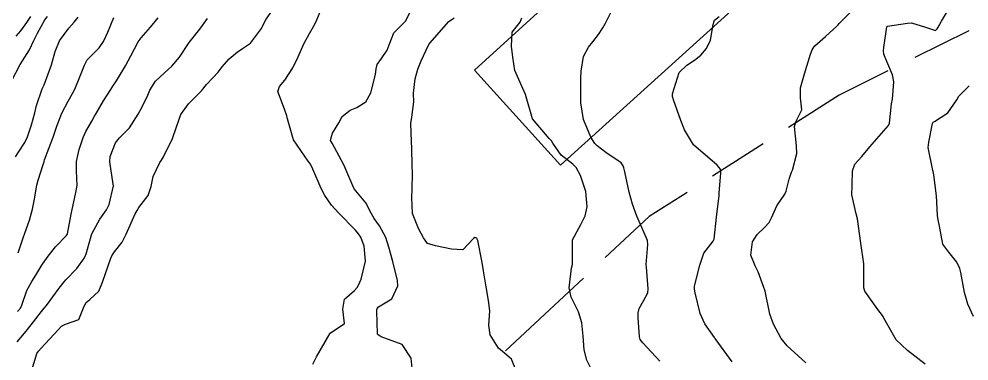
# Model space of a CAD drawing. Header units: metres. Extents: x 298520 to 308411, y 7433745 to 7450750.
# Drawn here: x 300308.3 to 300387.3, y 7448755.3 to 7448783.7 of the extents above; entities that cross this region are included whole.
import ezdxf

# ---------------------------------------------------------------- set-up
doc = ezdxf.new("R2010")
doc.units = ezdxf.units.M
doc.header["$LTSCALE"] = 10
doc.linetypes.add('DASHED', pattern=[0.75, 0.5, -0.25])
for name, color, linetype in [('Curvas de Nivel 1m', 11, 'Continuous'), ('Curvas de Nivel 5m', 15, 'Continuous'), ('Edificações', 30, 'Continuous'), ('Vias Secundárias', 230, 'DASHED')]:
    doc.layers.add(name, color=color, linetype=linetype)

msp = doc.modelspace()

# ---------------------------------------------------------------- linework, layer by layer
at = {"layer": 'Curvas de Nivel 1m', "flags": 128}
for points, elevation in [([(300309.44, 7448754.631), (300309.829, 7448755.913), (300309.964, 7448756.123), (300310.178, 7448756.373), (300311.593, 7448757.889), (300311.889, 7448758.193), (300312.2, 7448758.373), (300313.331, 7448758.744), (300313.762, 7448759.865), (300313.919, 7448760.17), (300314.228, 7448760.418), (300314.989, 7448761.099), (300315.295, 7448761.849), (300315.532, 7448762.566), (300315.983, 7448763.843), (300316.063, 7448764.045), (300316.271, 7448764.361), (300316.934, 7448765.18), (300317.254, 7448765.826), (300318.013, 7448767.517), (300318.163, 7448767.812), (300318.315, 7448768.048), (300319.067, 7448769.061), (300319.342, 7448769.8), (300319.51, 7448770.634), (300320.039, 7448771.793), (300320.177, 7448771.98), (300320.368, 7448772.262), (300321.111, 7448773.779), (300321.43, 7448774.742), (300321.8, 7448775.769), (300322.422, 7448776.659), (300322.976, 7448777.206), (300323.499, 7448777.749), (300323.923, 7448778.26), (300324.444, 7448778.833), (300324.899, 7448779.285), (300325.239, 7448779.732), (300325.798, 7448780.392), (300326.471, 7448780.958), (300326.932, 7448781.257), (300327.595, 7448781.703), (300328.495, 7448782.933), (300328.734, 7448783.454), (300328.882, 7448783.686), (300329.542, 7448784.65)], 701), ([(300332.772, 7448755.032), (300333.066, 7448755.637), (300334.193, 7448757.62), (300335.38, 7448758.43), (300335.266, 7448759.609), (300335.39, 7448760.444), (300336.236, 7448761.148), (300336.439, 7448761.398), (300336.546, 7448761.595), (300336.768, 7448762.112), (300337.128, 7448763.587), (300337.026, 7448764.844), (300336.739, 7448765.593), (300336.566, 7448765.866), (300336.299, 7448766.165), (300334.882, 7448767.614), (300334.319, 7448768.253), (300333.746, 7448769.048), (300333.452, 7448769.633), (300332.773, 7448771.228), (300332.571, 7448771.647), (300332.488, 7448771.772), (300332.366, 7448771.913), (300331.148, 7448773.662), (300330.648, 7448775.429), (300330.615, 7448775.668), (300330.419, 7448776.231), (300329.867, 7448777.676), (300329.995, 7448778.117), (300330.443, 7448778.643), (300331.108, 7448779.66), (300331.542, 7448780.579), (300332.019, 7448781.647), (300332.492, 7448782.508), (300332.899, 7448783.236), (300333.097, 7448783.634), (300333.515, 7448784.628)], 702), ([(300341.005, 7448754.697), (300340.924, 7448755.542), (300340.184, 7448756.659), (300338.444, 7448757.314), (300338.192, 7448757.476), (300338.147, 7448757.526), (300338.142, 7448757.571), (300338.078, 7448759.438), (300338.079, 7448759.572), (300338.111, 7448759.675), (300338.216, 7448759.79), (300339.325, 7448760.461), (300339.83, 7448761.554), (300339.805, 7448761.997), (300339.415, 7448763.558), (300339.09, 7448764.753), (300338.822, 7448765.565), (300338.303, 7448766.536), (300337.868, 7448767.136), (300337.601, 7448767.581), (300337.162, 7448768.428), (300336.331, 7448769.424), (300336.202, 7448769.601), (300336.096, 7448769.843), (300335.343, 7448771.61), (300334.381, 7448773.401), (300334.291, 7448773.531), (300334.243, 7448773.622), (300334.244, 7448773.763), (300334.392, 7448774.218), (300334.924, 7448775.096), (300335.212, 7448775.612), (300335.871, 7448776.146), (300336.414, 7448776.348), (300337.174, 7448776.836), (300337.576, 7448777.583), (300337.959, 7448779.088), (300338.016, 7448779.577), (300338.099, 7448779.935), (300338.466, 7448780.419), (300338.93, 7448781.111), (300339.101, 7448781.564), (300339.481, 7448782.572), (300340.503, 7448783.55), (300341.154, 7448784.906)], 703), ([(300361.593, 7448755.296), (300360.188, 7448756.803), (300359.971, 7448757.094), (300359.898, 7448757.314), (300359.78, 7448758.888), (300359.791, 7448759.316), (300359.866, 7448759.667), (300360.228, 7448760.3), (300360.589, 7448760.955), (300360.636, 7448761.306), (300360.476, 7448763.093), (300360.469, 7448763.308), (300360.601, 7448764.986), (300360.561, 7448765.307), (300360.292, 7448765.948), (300359.677, 7448767.32), (300359.319, 7448768.321), (300359.05, 7448769.329), (300358.679, 7448771.014), (300358.603, 7448771.336), (300358.542, 7448771.515), (300358.367, 7448771.753), (300357.118, 7448772.61), (300356.381, 7448773.165), (300356.201, 7448773.362), (300355.865, 7448773.888), (300355.253, 7448775.371), (300355.042, 7448776.755), (300355.033, 7448777.374), (300355.037, 7448778.784), (300355.056, 7448779.374), (300355.257, 7448780.586), (300355.666, 7448781.368), (300356.028, 7448781.824), (300356.494, 7448782.424), (300356.87, 7448782.986), (300357.074, 7448783.354), (300357.63, 7448784.46)], 706), ([(300383.649, 7448755.035), (300382.18, 7448756.166), (300381.239, 7448757.06), (300380.211, 7448758.868), (300380.139, 7448758.998), (300380.084, 7448759.072), (300379.716, 7448759.582), (300378.633, 7448761.094), (300378.542, 7448761.391), (300378.555, 7448763.096), (300378.539, 7448763.369), (300378.283, 7448765.1), (300378.016, 7448767.103), (300377.901, 7448767.521), (300377.553, 7448769.108), (300377.569, 7448769.883), (300377.593, 7448771.108), (300377.808, 7448771.666), (300378.375, 7448772.299), (300379.052, 7448773.09), (300380.399, 7448774.65), (300380.594, 7448774.875), (300380.668, 7448775.067), (300380.84, 7448776.653), (300380.915, 7448777.065), (300381.031, 7448778.481), (300380.935, 7448779.065), (300380.464, 7448780.195), (300380.199, 7448780.803), (300380.166, 7448781.075), (300380.201, 7448781.35), (300380.449, 7448783.071), (300380.503, 7448783.108), (300382.182, 7448783.377), (300382.506, 7448783.395), (300383.671, 7448783.038), (300384.499, 7448782.763), (300384.645, 7448782.884), (300384.728, 7448783.027), (300385.009, 7448783.524), (300385.871, 7448785.01)], 709), ([(300307.766, 7448778.61), (300308.453, 7448779.93), (300309.234, 7448781.16), (300309.577, 7448781.919), (300309.882, 7448782.523), (300310.5, 7448783.648), (300310.71, 7448783.907)], 696), ([(300308.049, 7448772.25), (300308.371, 7448772.73), (300308.837, 7448773.466), (300309.047, 7448773.923), (300309.398, 7448774.92), (300309.664, 7448775.917), (300309.804, 7448776.531), (300310.286, 7448777.911), (300310.332, 7448778.013), (300310.436, 7448778.24), (300311.044, 7448779.901), (300311.361, 7448781.005), (300311.723, 7448781.891), (300312.494, 7448782.96), (300312.923, 7448783.451), (300313.271, 7448783.872)], 697), ([(300308.215, 7448759.427), (300308.46, 7448759.687), (300308.586, 7448759.926), (300308.997, 7448761.161), (300309.406, 7448761.918), (300309.738, 7448762.425), (300310.257, 7448763.269), (300310.687, 7448763.904), (300311.394, 7448764.775), (300312.291, 7448765.727), (300312.352, 7448765.819), (300312.369, 7448765.879), (300312.685, 7448767.501), (300312.755, 7448767.876), (300313.037, 7448769.162), (300313.185, 7448769.871), (300313.126, 7448771.098), (300313.113, 7448771.873), (300313.36, 7448772.883), (300313.675, 7448773.867), (300313.895, 7448774.36), (300314.403, 7448775.229), (300314.634, 7448775.633), (300314.756, 7448775.857), (300315.361, 7448776.914), (300315.966, 7448777.845), (300316.157, 7448778.122), (300316.44, 7448778.569), (300317.196, 7448779.829), (300317.645, 7448780.643), (300318.25, 7448781.813), (300318.486, 7448782.148), (300319.276, 7448783.021), (300319.909, 7448783.796)], 699), ([(300308.268, 7448764.3), (300308.683, 7448765.53), (300308.834, 7448765.925), (300309.234, 7448766.991), (300309.484, 7448767.918), (300309.619, 7448768.617), (300309.834, 7448769.915), (300309.929, 7448770.324), (300310.359, 7448771.628), (300310.429, 7448771.842), (300310.442, 7448771.909), (300310.467, 7448772.012), (300311.175, 7448773.898), (300311.489, 7448774.801), (300311.915, 7448775.887), (300312.423, 7448776.892), (300312.796, 7448777.51), (300312.983, 7448777.875), (300313.408, 7448778.906), (300313.784, 7448779.867), (300314.018, 7448780.306), (300314.467, 7448780.774), (300315.006, 7448781.324), (300315.356, 7448781.851), (300315.722, 7448782.617), (300316.226, 7448783.843)], 698), ([(300350.038, 7448753.538), (300349.282, 7448755.443), (300348.691, 7448755.965), (300348.182, 7448756.377), (300347.501, 7448757.467), (300347.389, 7448758.281), (300347.461, 7448759.468), (300347.363, 7448760.331), (300347.157, 7448761.471), (300346.951, 7448762.778), (300346.841, 7448763.474), (300346.458, 7448765.311), (300346.376, 7448765.479), (300346.294, 7448765.546), (300346.215, 7448765.559), (300346.12, 7448765.482), (300345.222, 7448764.547), (300344.279, 7448764.585), (300342.948, 7448764.855), (300342.286, 7448765.068), (300341.964, 7448765.533), (300341.543, 7448766.296), (300341.035, 7448767.543), (300340.98, 7448768.89), (300341.025, 7448769.543), (300341.031, 7448770.865), (300341.019, 7448771.543), (300340.98, 7448772.941), (300340.947, 7448773.544), (300340.908, 7448775.034), (300340.982, 7448775.544), (300341.146, 7448776.819), (300341.131, 7448777.543), (300341.253, 7448778.734), (300341.495, 7448779.54), (300341.771, 7448780.229), (300342.369, 7448781.531), (300342.41, 7448781.604), (300342.485, 7448781.712), (300344.07, 7448783.506), (300344.506, 7448783.807)], 704), ([(300367.591, 7448755.226), (300366.192, 7448757.165), (300366.16, 7448757.207), (300366.137, 7448757.241), (300365.343, 7448758.391), (300364.934, 7448759.259), (300364.535, 7448760.969), (300364.469, 7448761.267), (300364.484, 7448761.505), (300364.905, 7448763.254), (300365.255, 7448764.269), (300366.02, 7448765.243), (300366.114, 7448765.413), (300366.313, 7448767.24), (300366.511, 7448769.059), (300366.522, 7448769.238), (300366.656, 7448770.94), (300366.631, 7448771.237), (300366.366, 7448771.575), (300364.383, 7448773.26), (300363.634, 7448774.51), (300363.332, 7448775.276), (300362.725, 7448776.989), (300362.64, 7448777.287), (300362.634, 7448777.486), (300363.209, 7448779.279), (300363.847, 7448779.884), (300364.468, 7448780.292), (300365.012, 7448780.717), (300365.459, 7448781.25), (300365.79, 7448781.947), (300366.036, 7448783.245), (300366.146, 7448783.604), (300366.51, 7448783.926)], 707), ([(300373.731, 7448755.154), (300372.184, 7448756.553), (300371.676, 7448757.175), (300371.03, 7448758.357), (300370.731, 7448759.185), (300370.336, 7448761.095), (300370.313, 7448761.189), (300370.245, 7448761.413), (300369.776, 7448762.715), (300369.518, 7448763.201), (300369.156, 7448764.091), (300369.296, 7448765.205), (300369.694, 7448765.797), (300370.301, 7448766.402), (300370.683, 7448766.81), (300370.858, 7448767.185), (300371.311, 7448768.192), (300371.978, 7448769.174), (300372.1, 7448769.409), (300372.352, 7448770.416), (300372.545, 7448770.983), (300372.626, 7448771.167), (300372.989, 7448772.552), (300372.946, 7448773.164), (300372.779, 7448774.786), (300372.904, 7448775.165), (300373.399, 7448776.179), (300373.273, 7448777.157), (300373.287, 7448778.003), (300373.609, 7448779.153), (300374.121, 7448780.797), (300374.248, 7448781.143), (300374.322, 7448781.296), (300374.478, 7448781.481), (300375.37, 7448782.251), (300376.303, 7448783.122), (300376.403, 7448783.222), (300376.505, 7448783.34), (300377.389, 7448784.237)], 708)]:
    msp.add_lwpolyline(points, dxfattribs=dict(at, elevation=elevation))
at = {"layer": 'Curvas de Nivel 5m', "flags": 128}
for points, elevation in [([(300308.125, 7448782.295), (300308.491, 7448782.729), (300309.003, 7448783.419), (300309.334, 7448783.922)], 695), ([(300308.183, 7448756.907), (300308.669, 7448757.444), (300309.06, 7448757.921), (300309.554, 7448758.566), (300310.216, 7448759.416), (300310.445, 7448759.681), (300310.635, 7448759.904), (300311.692, 7448761.343), (300312.092, 7448761.882), (300312.245, 7448762.047), (300313.148, 7448762.977), (300313.791, 7448763.865), (300313.938, 7448764.193), (300314.287, 7448765.485), (300314.368, 7448765.783), (300314.399, 7448765.859), (300315.073, 7448767.085), (300315.616, 7448767.847), (300315.852, 7448768.31), (300316.188, 7448769.841), (300316.186, 7448769.991), (300315.895, 7448771.845), (300315.93, 7448772.281), (300316.379, 7448773.411), (300316.7, 7448773.835), (300317.538, 7448774.68), (300318.261, 7448775.812), (300318.416, 7448776.106), (300318.985, 7448777.247), (300319.225, 7448777.802), (300319.693, 7448778.545), (300320.447, 7448779.245), (300321.058, 7448779.781), (300321.689, 7448780.547), (300322.483, 7448781.76), (300323.379, 7448782.867), (300324.002, 7448783.745)], 700), ([(300356.154, 7448754.088), (300355.53, 7448755.366), (300355.317, 7448756.233), (300355.229, 7448757.37), (300355.114, 7448758.461), (300354.849, 7448759.374), (300354.231, 7448760.607), (300354.052, 7448761.383), (300354.259, 7448763.001), (300354.335, 7448763.307), (300354.338, 7448763.379), (300354.329, 7448765.333), (300354.339, 7448765.379), (300355.022, 7448766.653), (300355.392, 7448767.369), (300355.568, 7448768.12), (300355.458, 7448769.369), (300355.011, 7448770.715), (300354.64, 7448771.377), (300354.366, 7448771.65), (300353.386, 7448772.407), (300352.71, 7448773.405), (300352.579, 7448773.601), (300352.387, 7448773.798), (300351.023, 7448775.424), (300350.433, 7448777.43), (300349.552, 7448779.439), (300349.377, 7448780.533), (300349.268, 7448781.442), (300349.331, 7448782.605), (300350.002, 7448783.435), (300350.129, 7448783.812)], 705), ([(300387.651, 7448758.986), (300387.186, 7448760.033), (300386.92, 7448760.993), (300386.611, 7448762.645), (300386.523, 7448762.997), (300386.268, 7448763.505), (300385.615, 7448764.348), (300385.114, 7448765.018), (300384.829, 7448766.499), (300384.727, 7448767.024), (300384.671, 7448767.379), (300384.59, 7448769.026), (300384.359, 7448770.762), (300384.296, 7448771.031), (300384.271, 7448771.123), (300383.891, 7448773.035), (300383.946, 7448773.475), (300384.243, 7448775.032), (300384.299, 7448775.136), (300384.405, 7448775.201), (300385.514, 7448775.916), (300386.268, 7448777.002), (300386.436, 7448777.29), (300387.282, 7448778.154)], 710)]:
    msp.add_lwpolyline(points, dxfattribs=dict(at, elevation=elevation))
at = {"layer": 'Edificações'}
msp.add_lwpolyline([(300346.187, 7448779.459), (300353.341, 7448771.56), (300376.229, 7448792.293), (300385.928, 7448801.335), (300382.729, 7448804.974), (300385.572, 7448807.548), (300382.062, 7448811.143), (300373.131, 7448803.821), (300373.418, 7448803.371), (300361.861, 7448792.573), (300361.238, 7448793.168)], close=True, dxfattribs=at)
at = {"layer": 'Vias Secundárias'}
msp.add_lwpolyline([(300581.839, 7448671.4), (300579.435, 7448668.198), (300577.208, 7448665.085), (300571.865, 7448665.974), (300563.137, 7448675.314), (300537.908, 7448701.248), (300521.862, 7448716.056), (300504.394, 7448736.372), (300479.086, 7448759.802), (300453.149, 7448784.223), (300438.436, 7448794.311), (300430.956, 7448797.424), (300422.208, 7448799.125), (300407.424, 7448792.721), (300376.498, 7448777.384), (300360.718, 7448767.3), (300352.435, 7448759.562), (300337.996, 7448746.093), (300328.896, 7448737.169), (300313.756, 7448723.115), (300305.903, 7448714.176)], dxfattribs=at)

doc.saveas('drawing.dxf')
